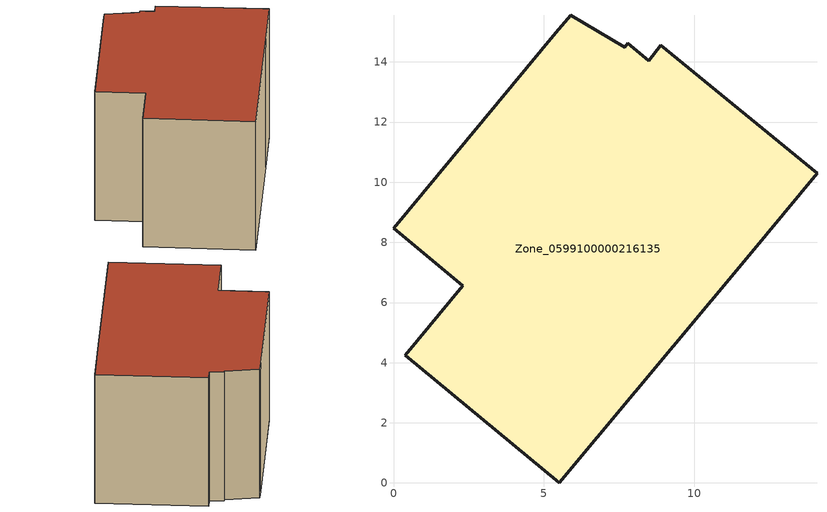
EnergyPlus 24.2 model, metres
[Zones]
Zone_0599100000216135
 floor ground (C_G): 8.48,14.05 8.88,14.56 14.08,10.31 11.84,7.57 5.52,0 0.4,4.25 2.31,6.55 0,8.46 5.39,14.97 5.9,15.56 7.7,14.48 7.79,14.62 z0
 wall outside (C_F): 0,8.46 2.31,6.55 0.4,4.25 5.52,0 11.84,7.57 14.08,10.31 8.88,14.56 8.48,14.05 7.79,14.62 7.7,14.48 5.9,15.56 5.39,14.97 0,8.46 z0:8.72
 roof outside (C_R): 8.48,14.05 7.79,14.62 7.7,14.48 5.9,15.56 5.39,14.97 0,8.46 2.31,6.55 0.4,4.25 5.52,0 11.84,7.57 14.08,10.31 8.88,14.56 z8.72
[BUILDING]
Pand.0599100000216135: North Axis=0; Terrain=City; Loads Convergence Tolerance Value=0.04; Temperature Convergence Tolerance Value=0.4; Solar Distribution=FullExterior; Maximum Number of Warmup Days=25; Minimum Number of Warmup Days=1
[Site:Location]
Rotterdam.The.Hague.AP_ZH_NLD Design_Conditions: Latitude=51.96; Longitude=4.45; Time Zone=1; Elevation=-4.5
[SITE:GROUNDTEMPERATURE:BUILDINGSURFACE]
18, 18, 18, 18, 18, 18, 18, 18, 18, 18, 18, 18
[MATERIAL] Thermal Absorptance=0.9; Solar Absorptance=0.7; Visible Absorptance=0.7
Name | Roughness | Thickness | Conductivity | Density | Specific Heat
G.TC.1946-1964 | MediumSmooth | 0.15 | 1 | 540 | 1210
F.TC.1946-1964 | Rough | 0.3 | 0.857143 | 1920 | 840
R.TC.1946-1964 | MediumRough | 0.2 | 0.235294 | 1500 | 1000
[CONSTRUCTION]
C_G: G.TC.1946-1964
C_F: F.TC.1946-1964
C_R: R.TC.1946-1964
[ZONE]
Zone_0599100000216135: Type=1; Multiplier=1; Ceiling Height=Autocalculate; Volume=Autocalculate; Floor Area=autocalculate; Part of Total Floor Area=Yes
[ZONEINFILTRATION:DESIGNFLOWRATE]
Infil_Zone_0599100000216135: Zone or ZoneList or Space or SpaceList=Zone_0599100000216135; Schedule=AlwaysOn; Design Flow Rate Calculation Method=Flow/Area; Flow Rate per Floor Area=0.003; Constant Term Coefficient=1; Temperature Term Coefficient=0; Velocity Term Coefficient=0; Velocity Squared Term Coefficient=0
[HVACTEMPLATE:ZONE:IDEALLOADSAIRSYSTEM]
Zone_0599100000216135: Maximum Heating Supply Air Temperature=50; Minimum Cooling Supply Air Temperature=13; Maximum Heating Supply Air Humidity Ratio=0.0156; Minimum Cooling Supply Air Humidity Ratio=0.0077; Heating Limit=NoLimit; Cooling Limit=NoLimit; Dehumidification Control Type=ConstantSensibleHeatRatio; Cooling Sensible Heat Ratio=0.7; Dehumidification Setpoint=60; Humidification Control Type=None; Humidification Setpoint=30; Outdoor Air Method=None; Outdoor Air Flow Rate per Person=0.00944; Outdoor Air Flow Rate per Zone Floor Area=0; Outdoor Air Flow Rate per Zone=0; Demand Controlled Ventilation Type=None; Outdoor Air Economizer Type=NoEconomizer; Heat Recovery Type=None; Sensible Heat Recovery Effectiveness=0.7; Latent Heat Recovery Effectiveness=0.65
[ZONECONTROL:THERMOSTAT]
ThermostatControl_Zone_0599100000216135: Zone or ZoneList=Zone_0599100000216135; Control Type Schedule=DualSetpointControlType; Control 1=Thermostat_Zone_0599100000216135; Temperature Difference Between Cutout And Setpoint=0
[THERMOSTATSETPOINT:DUALSETPOINT]
Thermostat_Zone_0599100000216135: Heating Setpoint Temperature Schedule=HeatingSetpoint_Zone_0599100000216135; Cooling Setpoint Temperature Schedule=CoolingSetpoint_Zone_0599100000216135
[SCHEDULE:COMPACT]
HeatingSetpoint_Zone_0599100000216135: Through: 12/31, For: AllDays, Until: 24:00, 21
CoolingSetpoint_Zone_0599100000216135: Through: 12/31, For: AllDays, Until: 24:00, 24
DualSetpointControlType: Through: 12/31, For: AllDays, Until: 24:00, 4
AlwaysOn: Through: 12/31, For: AllDays, Until: 24:00, 1
